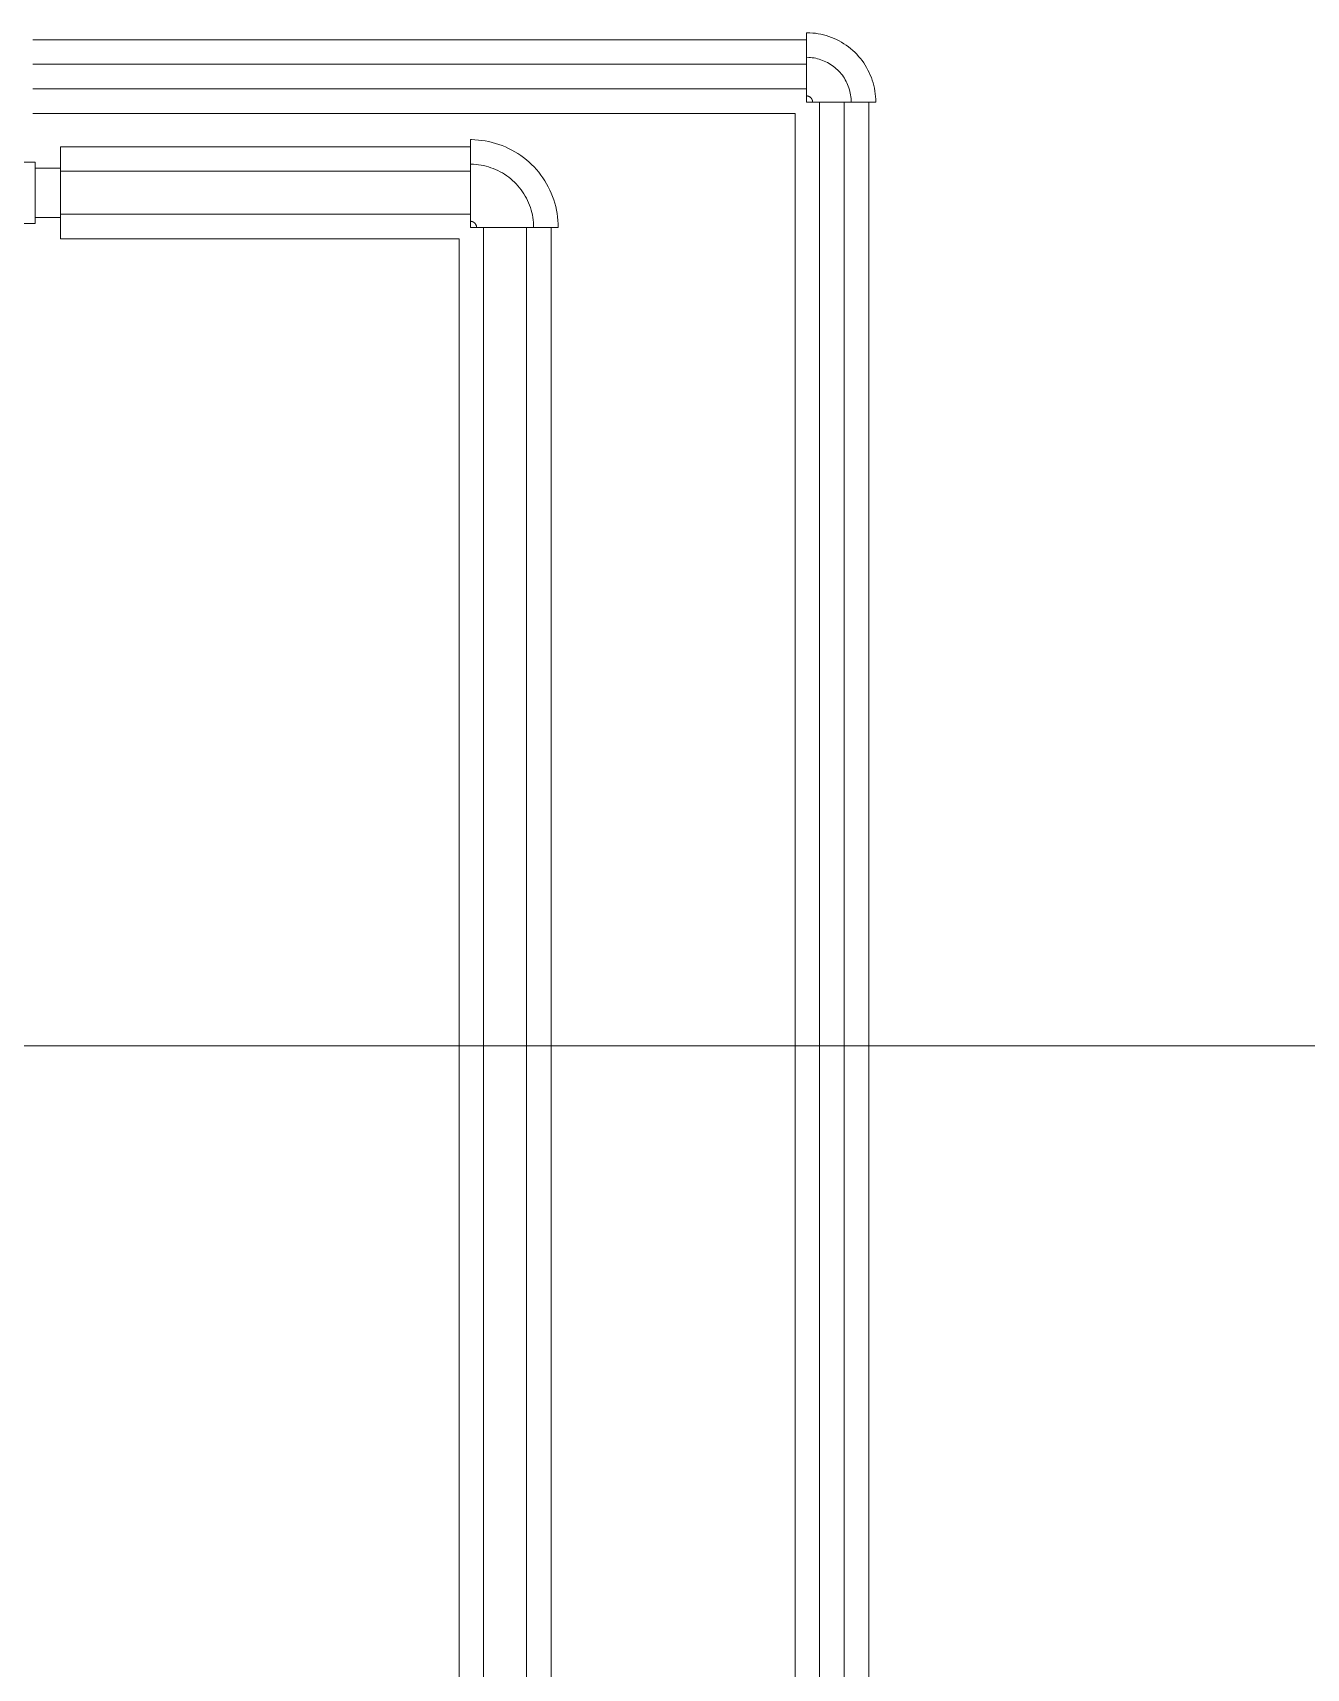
# Model space of a CAD drawing. Header units: metres. Extents: x 31.9 to 125.9, y -29 to 44.
# Drawn here: x 51.892 to 52.55, y -12.245 to -11.4 of the extents above; entities that cross this region are included whole.
import ezdxf

# ---------------------------------------------------------------- set-up
doc = ezdxf.new("R2010")
doc.units = ezdxf.units.M
doc.layers.add('ARQ', color=8, linetype='Continuous', lineweight=0)
doc.layers.add('P-PIPE', color=7, linetype='Continuous', lineweight=18)

# ---------------------------------------------------------------- blocks, each defined once
blk = doc.blocks.new('Estructura cubierta')
at = {"layer": 'ARQ'}
blk.add_line((1952.87049, -5903.67384), (1984.53317, -5903.67384), dxfattribs=at)
blk = doc.blocks.new('PISO 9')
at = {"layer": 'ARQ'}
blk.add_blockref('Estructura cubierta', (-1628.36381, 3049.56827), dxfattribs=at)
blk = doc.blocks.new('Elbow - Welded - REFRIGERACION  MULTI-2057868-NIVEL 09')
at = {"layer": 'P-PIPE', "color": 1, "true_color": 0xff0000}
for p, q in [((0.01473, 0.01794), (-0.01473, 0.01794)), ((0.01473, 0.01794), (-0.01473, 0.01794)), ((-0.01794, 0.01473), (-0.01794, -0.01473)), ((-0.01794, 0.01473), (-0.01794, -0.01473))]:
    blk.add_line(p, q, dxfattribs=at)
at = {"layer": 'P-PIPE', "color": 1, "true_color": 0xff0000, "flags": 128}
for points in [[(-0.01794, -0.01473), (-0.01664, -0.01471), (-0.01533, -0.01463), (-0.01403, -0.0145), (-0.01274, -0.01432), (-0.01145, -0.01408), (-0.01018, -0.0138), (-0.00891, -0.01346), (-0.00766, -0.01308), (-0.00643, -0.01264), (-0.00522, -0.01215), (-0.00402, -0.01162), (-0.00285, -0.01104), (-0.00171, -0.01041), (-0.00059, -0.00974), (0.00051, -0.00903), (0.00157, -0.00827), (0.0026, -0.00747), (0.0036, -0.00662), (0.00457, -0.00574), (0.0055, -0.00482), (0.00639, -0.00387), (0.00724, -0.00288), (0.00805, -0.00185), (0.00883, -0.0008), (0.00955, 0.00029), (0.01024, 0.0014), (0.01088, 0.00254), (0.01147, 0.00371), (0.01202, 0.00489), (0.01251, 0.0061), (0.01296, 0.00733), (0.01336, 0.00857), (0.01371, 0.00983), (0.01401, 0.01111), (0.01426, 0.01239), (0.01445, 0.01368), (0.0146, 0.01498), (0.01469, 0.01628), (0.01473, 0.01759), (0.01473, 0.01794)], [(-0.01473, 0.01794), (-0.01474, 0.01781), (-0.01474, 0.01769), (-0.01476, 0.01756), (-0.01477, 0.01743), (-0.0148, 0.01731), (-0.01483, 0.01718), (-0.01486, 0.01706), (-0.0149, 0.01693), (-0.01494, 0.01681), (-0.01499, 0.01669), (-0.01504, 0.01658), (-0.0151, 0.01646), (-0.01516, 0.01635), (-0.01522, 0.01624), (-0.01529, 0.01613), (-0.01537, 0.01603), (-0.01545, 0.01593), (-0.01553, 0.01583), (-0.01562, 0.01573), (-0.01571, 0.01564), (-0.0158, 0.01555), (-0.0159, 0.01547), (-0.016, 0.01539), (-0.0161, 0.01531), (-0.01621, 0.01524), (-0.01632, 0.01518), (-0.01643, 0.01511), (-0.01654, 0.01505), (-0.01666, 0.015), (-0.01678, 0.01495), (-0.0169, 0.01491), (-0.01702, 0.01487), (-0.01715, 0.01483), (-0.01727, 0.01481), (-0.0174, 0.01478), (-0.01752, 0.01476), (-0.01765, 0.01475), (-0.01778, 0.01474), (-0.01791, 0.01473), (-0.01794, 0.01473)]]:
    blk.add_lwpolyline(points, dxfattribs=at)
blk = doc.blocks.new('Elbow - Welded - REFRIGERACION  MULTI-V23-NIVEL 09')
at = {"layer": 'P-PIPE', "color": 11, "true_color": 0xff8080}
for p, q in [((-0.01315, 0.00997), (-0.01315, -0.00997)), ((-0.01315, 0.00997), (-0.01315, -0.00997)), ((0.00997, 0.01315), (-0.00997, 0.01315)), ((0.00997, 0.01315), (-0.00997, 0.01315))]:
    blk.add_line(p, q, dxfattribs=at)
at = {"layer": 'P-PIPE', "color": 11, "true_color": 0xff8080, "flags": 128}
for points in [[(-0.01315, -0.00997), (-0.01222, -0.00995), (-0.0113, -0.0099), (-0.01038, -0.00981), (-0.00946, -0.00968), (-0.00855, -0.00951), (-0.00765, -0.00931), (-0.00676, -0.00907), (-0.00587, -0.0088), (-0.005, -0.00849), (-0.00414, -0.00815), (-0.0033, -0.00777), (-0.00247, -0.00736), (-0.00166, -0.00692), (-0.00087, -0.00644), (-0.00009, -0.00593), (0.00066, -0.0054), (0.00139, -0.00483), (0.0021, -0.00423), (0.00278, -0.00361), (0.00344, -0.00296), (0.00407, -0.00228), (0.00467, -0.00158), (0.00525, -0.00086), (0.00579, -0.00011), (0.00631, 0.00066), (0.00679, 0.00144), (0.00724, 0.00225), (0.00766, 0.00307), (0.00805, 0.00391), (0.0084, 0.00477), (0.00872, 0.00564), (0.009, 0.00652), (0.00925, 0.00741), (0.00946, 0.00831), (0.00964, 0.00922), (0.00977, 0.01013), (0.00988, 0.01105), (0.00994, 0.01197), (0.00997, 0.0129), (0.00997, 0.01315)], [(-0.00997, 0.01315), (-0.00997, 0.01302), (-0.00998, 0.01289), (-0.00999, 0.01277), (-0.01001, 0.01264), (-0.01003, 0.01252), (-0.01006, 0.01239), (-0.0101, 0.01227), (-0.01013, 0.01215), (-0.01018, 0.01203), (-0.01022, 0.01191), (-0.01027, 0.01179), (-0.01033, 0.01168), (-0.01039, 0.01157), (-0.01046, 0.01146), (-0.01053, 0.01135), (-0.0106, 0.01125), (-0.01068, 0.01115), (-0.01076, 0.01105), (-0.01085, 0.01096), (-0.01093, 0.01087), (-0.01103, 0.01078), (-0.01112, 0.0107), (-0.01122, 0.01062), (-0.01133, 0.01055), (-0.01143, 0.01047), (-0.01154, 0.01041), (-0.01165, 0.01035), (-0.01176, 0.01029), (-0.01188, 0.01024), (-0.012, 0.01019), (-0.01212, 0.01014), (-0.01224, 0.0101), (-0.01236, 0.01007), (-0.01248, 0.01004), (-0.01261, 0.01002), (-0.01273, 0.01), (-0.01286, 0.00998), (-0.01299, 0.00998), (-0.01311, 0.00997), (-0.01315, 0.00997)]]:
    blk.add_lwpolyline(points, dxfattribs=at)
blk = doc.blocks.new('Ball_Valve-Brass-Standard_Port-WATTS-WBVS3-0_38_Thru_3_00_Inch-Soldered - 3_4_-2001134-NIVEL 09')
at = {"layer": 'P-PIPE', "color": 1, "true_color": 0xff0000}
for p, q in [((51.85149, -11.47038), (51.83607, -11.47038)), ((51.83607, -11.47038), (51.83607, -11.48308)), ((51.89289, -11.4672), (51.85149, -11.4672)), ((51.85149, -11.4672), (51.85149, -11.48308)), ((51.85149, -11.47038), (51.85149, -11.48308)), ((51.89289, -11.48308), (51.89289, -11.4672)), ((51.90592, -11.47038), (51.89289, -11.47038)), ((51.89289, -11.48308), (51.89289, -11.47038)), ((51.90592, -11.48308), (51.90592, -11.47038)), ((51.83607, -11.48308), (51.83607, -11.49578)), ((51.85149, -11.48308), (51.85149, -11.49578)), ((51.85149, -11.48308), (51.85149, -11.49895)), ((51.89289, -11.49578), (51.89289, -11.48308)), ((51.89289, -11.49895), (51.89289, -11.48308)), ((51.90592, -11.49578), (51.90592, -11.48308)), ((51.83607, -11.49578), (51.85149, -11.49578)), ((51.89289, -11.49578), (51.90592, -11.49578)), ((51.85149, -11.49895), (51.86147, -11.49895)), ((51.86147, -11.49895), (51.86147, -11.50724)), ((51.88052, -11.50724), (51.88052, -11.49895)), ((51.88052, -11.49895), (51.89289, -11.49895)), ((51.84007, -11.52474), (51.85757, -11.50724)), ((51.85757, -11.50724), (51.84007, -11.52474)), ((51.85873, -11.51003), (51.84122, -11.52753)), ((51.84122, -11.52753), (51.85873, -11.51003)), ((51.85757, -11.50724), (51.88446, -11.50724)), ((51.88446, -11.50724), (51.85757, -11.50724)), ((51.88446, -11.51003), (51.85873, -11.51003)), ((51.85873, -11.51003), (51.88446, -11.51003)), ((51.86147, -11.50724), (51.88052, -11.50724)), ((51.86147, -11.50724), (51.88052, -11.50724)), ((51.88446, -11.50724), (51.88446, -11.51003)), ((51.88446, -11.51003), (51.88446, -11.50724)), ((51.77892, -11.52753), (51.77892, -11.52474)), ((51.77892, -11.52474), (51.84007, -11.52474)), ((51.84007, -11.52474), (51.77892, -11.52474)), ((51.77892, -11.52474), (51.77892, -11.52753)), ((51.84122, -11.52753), (51.77892, -11.52753)), ((51.77892, -11.52753), (51.84122, -11.52753))]:
    blk.add_line(p, q, dxfattribs=at)
for points in [[(51.86147, -11.49895), (51.86147, -11.49894), (51.86155, -11.49889), (51.8618, -11.49875), (51.86206, -11.49861), (51.86238, -11.49843), (51.86277, -11.49821), (51.86314, -11.498), (51.86346, -11.49784), (51.86372, -11.49771), (51.86399, -11.49759), (51.86436, -11.49741), (51.86486, -11.49718), (51.86539, -11.49695), (51.86584, -11.49677), (51.86619, -11.49666), (51.86655, -11.49654), (51.86704, -11.49639), (51.86768, -11.4962), (51.86848, -11.49601), (51.8693, -11.49588), (51.87014, -11.49581), (51.871, -11.49579), (51.87185, -11.49581), (51.87269, -11.49588), (51.87351, -11.49601), (51.87431, -11.4962), (51.87494, -11.49639), (51.87544, -11.49654), (51.8758, -11.49666), (51.87614, -11.49677), (51.87659, -11.49695), (51.87713, -11.49718), (51.87762, -11.49741), (51.878, -11.49759), (51.87827, -11.49772), (51.87853, -11.49784), (51.87885, -11.498), (51.87922, -11.49821), (51.87961, -11.49843), (51.87993, -11.49861), (51.88019, -11.49875), (51.88044, -11.49889), (51.88052, -11.49894), (51.88052, -11.49895)], [(51.88052, -11.49895), (51.88052, -11.49894), (51.88044, -11.49889), (51.88019, -11.49875), (51.87993, -11.49861), (51.87961, -11.49843), (51.87922, -11.49821), (51.87885, -11.498), (51.87853, -11.49784), (51.87827, -11.49772), (51.878, -11.49759), (51.87762, -11.49741), (51.87713, -11.49718), (51.87659, -11.49695), (51.87614, -11.49677), (51.8758, -11.49666), (51.87544, -11.49654), (51.87494, -11.49639), (51.87431, -11.4962), (51.87351, -11.49601), (51.87269, -11.49588), (51.87185, -11.49581), (51.871, -11.49579), (51.87014, -11.49581), (51.8693, -11.49588), (51.86848, -11.49601), (51.86768, -11.4962), (51.86704, -11.49639), (51.86655, -11.49654), (51.86619, -11.49666), (51.86584, -11.49677), (51.86539, -11.49695), (51.86486, -11.49718), (51.86436, -11.49741), (51.86399, -11.49759), (51.86372, -11.49771), (51.86346, -11.49784), (51.86314, -11.498), (51.86277, -11.49821), (51.86238, -11.49843), (51.86206, -11.49861), (51.8618, -11.49875), (51.86155, -11.49889), (51.86147, -11.49894), (51.86147, -11.49895)]]:
    blk.add_open_spline(points, degree=3, knots=[0, 0, 0, 0, 0.055556, 0.083333, 0.111111, 0.138889, 0.166667, 0.194444, 0.208333, 0.222222, 0.236111, 0.25, 0.277778, 0.305556, 0.319444, 0.333333, 0.347222, 0.361111, 0.388889, 0.416667, 0.444444, 0.472222, 0.5, 0.527778, 0.555556, 0.583333, 0.611111, 0.638889, 0.652778, 0.666667, 0.680556, 0.694444, 0.722222, 0.75, 0.763889, 0.777778, 0.791667, 0.805556, 0.833333, 0.861111, 0.888889, 0.916667, 0.944444, 1, 1, 1, 1], dxfattribs=at)

msp = doc.modelspace()

# ---------------------------------------------------------------- linework, layer by layer
at = {"layer": 'P-PIPE', "color": 11, "true_color": 0xff8080}
for p, q in [((52.29133, -11.40403), (51.89164, -11.40403)), ((52.29133, -11.40041), (52.29133, -11.43623)), ((52.29133, -11.41673), (51.89164, -11.41673)), ((51.89164, -11.42943), (52.29133, -11.42943)), ((52.29133, -11.43623), (52.32715, -11.43623)), ((52.29813, -11.43623), (52.29813, -16.7649)), ((52.31083, -16.7649), (52.31083, -11.43623)), ((52.32353, -16.7649), (52.32353, -11.43623)), ((51.89164, -11.44213), (52.28543, -11.44213)), ((52.28543, -11.44213), (52.28543, -16.7649))]:
    msp.add_line(p, q, dxfattribs=at)
at = {"layer": 'P-PIPE', "color": 1, "true_color": 0xff0000}
for p, q in [((52.11774, -11.45927), (51.90592, -11.45927)), ((51.90592, -11.45927), (51.90592, -11.50689)), ((52.11774, -11.45565), (52.11774, -11.50102)), ((52.11774, -11.47197), (51.90592, -11.47197)), ((51.90592, -11.49419), (52.11774, -11.49419)), ((52.11774, -11.50102), (52.16312, -11.50102)), ((52.12457, -11.50102), (52.12457, -16.81059)), ((52.1468, -16.81059), (52.1468, -11.50102)), ((52.1595, -16.81059), (52.1595, -11.50102)), ((51.90592, -11.50689), (52.11187, -11.50689)), ((52.11187, -11.50689), (52.11187, -16.81059))]:
    msp.add_line(p, q, dxfattribs=at)
at = {"layer": 'P-PIPE', "color": 11, "true_color": 0xff8080, "flags": 128}
msp.add_lwpolyline([(52.32715, -11.43623), (52.32712, -11.43479), (52.32704, -11.43336), (52.32689, -11.43194), (52.32669, -11.43052), (52.32644, -11.42911), (52.32613, -11.42771), (52.32576, -11.42633), (52.32533, -11.42496), (52.32486, -11.42361), (52.32432, -11.42228), (52.32374, -11.42097), (52.3231, -11.41969), (52.32242, -11.41843), (52.32168, -11.4172), (52.3209, -11.416), (52.32006, -11.41484), (52.31919, -11.4137), (52.31826, -11.41261), (52.3173, -11.41155), (52.31629, -11.41053), (52.31524, -11.40955), (52.31416, -11.40862), (52.31303, -11.40773), (52.31188, -11.40688), (52.31069, -11.40609), (52.30947, -11.40534), (52.30822, -11.40464), (52.30694, -11.40399), (52.30564, -11.40339), (52.30431, -11.40284), (52.30297, -11.40235), (52.3016, -11.40191), (52.30022, -11.40153), (52.29883, -11.4012), (52.29742, -11.40093), (52.29601, -11.40071), (52.29458, -11.40056), (52.29315, -11.40045), (52.29172, -11.40041), (52.29133, -11.40041)], dxfattribs=at)
at = {"layer": 'P-PIPE', "color": 1, "true_color": 0xff0000, "flags": 128}
msp.add_lwpolyline([(52.16312, -11.50102), (52.16308, -11.49921), (52.16297, -11.4974), (52.16279, -11.49559), (52.16254, -11.49379), (52.16221, -11.49201), (52.16182, -11.49024), (52.16135, -11.48848), (52.16081, -11.48675), (52.16021, -11.48504), (52.15954, -11.48335), (52.1588, -11.48169), (52.15799, -11.48007), (52.15712, -11.47848), (52.15619, -11.47692), (52.15519, -11.4754), (52.15414, -11.47392), (52.15303, -11.47249), (52.15186, -11.4711), (52.15063, -11.46976), (52.14936, -11.46847), (52.14803, -11.46723), (52.14665, -11.46605), (52.14523, -11.46492), (52.14377, -11.46385), (52.14226, -11.46284), (52.14071, -11.46189), (52.13913, -11.461), (52.13751, -11.46018), (52.13586, -11.45942), (52.13418, -11.45873), (52.13248, -11.45811), (52.13075, -11.45755), (52.129, -11.45707), (52.12724, -11.45665), (52.12545, -11.45631), (52.12366, -11.45603), (52.12186, -11.45583), (52.12005, -11.4557), (52.11823, -11.45565), (52.11774, -11.45565)], dxfattribs=at)
at = {"layer": 'P-PIPE', "color": 11, "true_color": 0xff8080}
msp.add_arc((52.29133, -11.43623), 0.000185, 0, 90, dxfattribs=at)
msp.add_arc((52.29133, -11.43623), 0.000185, 0, 90, dxfattribs=at)
at = {"layer": 'P-PIPE', "color": 1, "true_color": 0xff0000}
msp.add_arc((52.11774, -11.50102), 0.000208, 0, 90, dxfattribs=at)
msp.add_arc((52.11774, -11.50102), 0.000208, 0, 90, dxfattribs=at)

# ---------------------------------------------------------------- block references
at = {"layer": 'ARQ', "linetype": 'Continuous'}
msp.add_blockref('PISO 9', (-278.63483, 2842.18191), dxfattribs=at)
at = {"layer": 'P-PIPE', "color": 11, "true_color": 0xff8080, "rotation": 90}
msp.add_blockref('Elbow - Welded - REFRIGERACION  MULTI-V23-NIVEL 09', (52.30448, -11.42308), dxfattribs=at)
at = {"layer": 'P-PIPE', "color": 1, "true_color": 0xff0000}
msp.add_blockref('Ball_Valve-Brass-Standard_Port-WATTS-WBVS3-0_38_Thru_3_00_Inch-Soldered - 3_4_-2001134-NIVEL 09', (0, 0), dxfattribs=at)
at = {"layer": 'P-PIPE', "color": 1, "true_color": 0xff0000, "rotation": 90}
msp.add_blockref('Elbow - Welded - REFRIGERACION  MULTI-2057868-NIVEL 09', (52.13568, -11.48308), dxfattribs=at)

doc.saveas('drawing.dxf')
